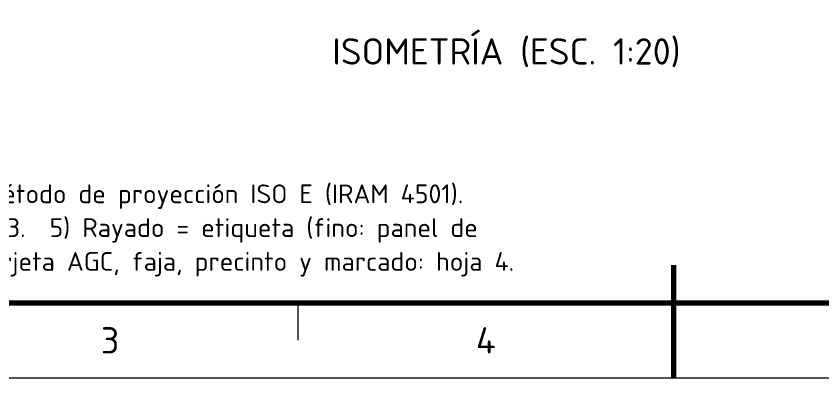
# Model space of a CAD drawing. Header units: millimetres. Extents: x 0 to 2208, y 0 to 420.
# Drawn here: x 122.5 to 229.7, y 0 to 48.2 of the extents above; entities that cross this region are included whole.
import ezdxf
from ezdxf.enums import TextEntityAlignment as Align

# ---------------------------------------------------------------- set-up
doc = ezdxf.new("R2010")
doc.units = ezdxf.units.MM
for name, color, linetype, lineweight in [('06-TEXTO', 7, 'CONTINUOUS', 25), ('07-RECUADRO', 7, 'CONTINUOUS', 70), ('08-FINA', 5, 'CONTINUOUS', 18)]:
    doc.layers.add(name, color=color, linetype=linetype, lineweight=lineweight)
doc.styles.add('ISO3098', font='isocpeur.ttf')

msp = doc.modelspace()

# ---------------------------------------------------------------- linework, layer by layer
at = {"layer": '07-RECUADRO'}
msp.add_line((210, 0), (210, 15), dxfattribs=at)
msp.add_lwpolyline([(25, 10), (410, 10), (410, 287), (25, 287)], close=True, dxfattribs=at)
at = {"layer": '08-FINA'}
msp.add_line((160, 10), (160, 5), dxfattribs=at)
msp.add_lwpolyline([(0, 0), (420, 0), (420, 297), (0, 297)], close=True, dxfattribs=at)

# ---------------------------------------------------------------- texts
at = {"layer": '06-TEXTO', "style": 'ISO3098'}
for s, p in [('ISOMETRÍA (ESC. 1:20)', (187.742, 43.452)), ('3', (135, 5)), ('4', (185, 5))]:
    msp.add_text(s, height=3.5, dxfattribs=at).set_placement(p, align=Align.MIDDLE_CENTER)
for s, p in [('NOTAS: 1) Cotas en mm, medidas reales del conjunto. 2) Método de proyección ISO E (IRAM 4501).', (29, 22.5)), ('3) Corte A-A y detalles: hoja 2.  4) Especificaciones: hoja 3.  5) Rayado = etiqueta (fino: panel de', (29, 18)), ('instrucciones 108°; ancho: alas); oblea, estampilla IRAM, tarjeta AGC, faja, precinto y marcado: hoja 4.', (29, 13.5))]:
    msp.add_text(s, height=2.5, dxfattribs=at).set_placement(p, align=Align.BOTTOM_LEFT)

doc.saveas('drawing.dxf')
